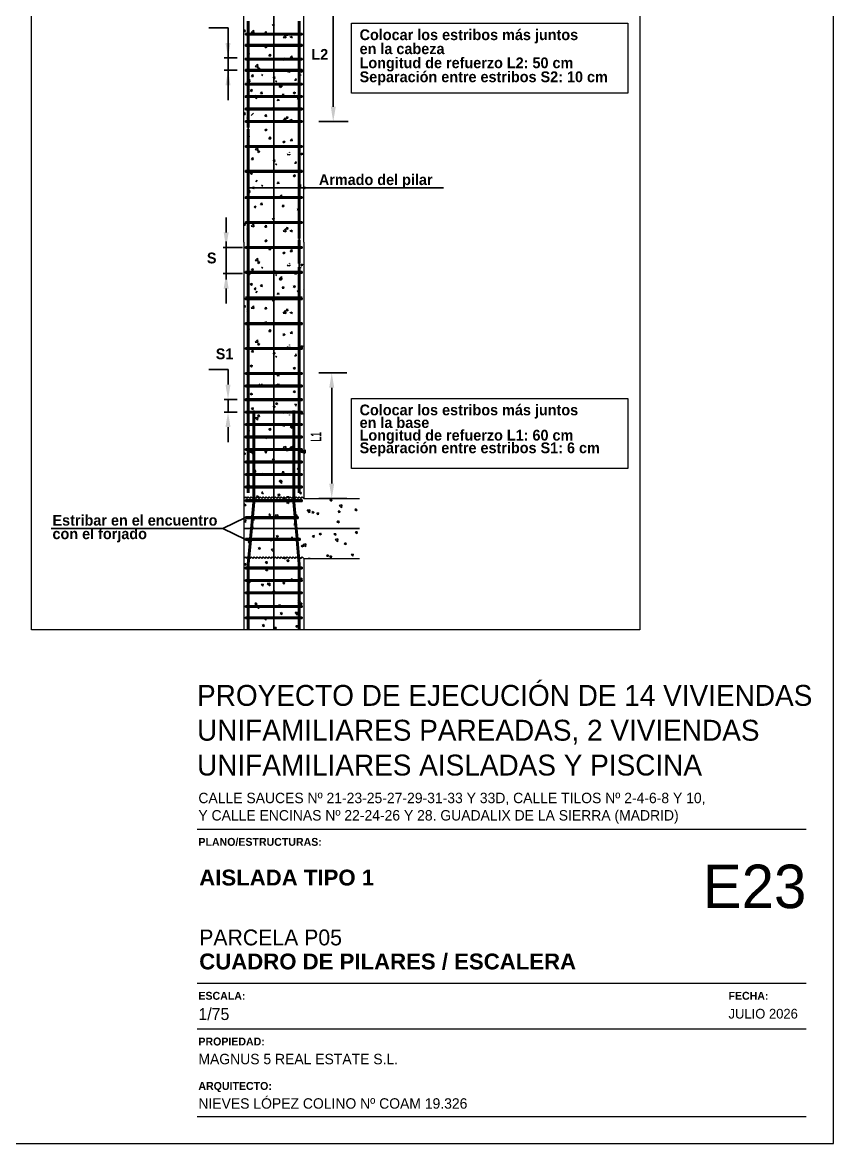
# Model space of a CAD drawing. Extents: x 2455 to 9764, y -806 to 181.
# Drawn here: x 4839.43 to 4848.36, y -500.15 to -487.81 of the extents above; entities that cross this region are included whole.
import ezdxf
from ezdxf.enums import TextEntityAlignment as Align

# ---------------------------------------------------------------- set-up
doc = ezdxf.new("R2010")
doc.units = 0
doc.header["$LTSCALE"] = 0.2
doc.header["$MEASUREMENT"] = 0
doc.layers.add('0-CYPE2', color=4, linetype='CONTINUOUS', lineweight=35)
doc.layers.add('0-CYPE4', color=6, linetype='CONTINUOUS', lineweight=70)
doc.layers.add('01_cartela', color=6, linetype='CONTINUOUS', plot=False)
for name, color, linetype in [('01_texto cartela', 4, 'CONTINUOUS'), ('07-TEXTOS', 7, 'CONTINUOUS'), ('CYPECABECERA', 2, 'CONTINUOUS')]:
    doc.layers.add(name, color=color, linetype=linetype)
doc.styles.add('BERNARDO', font='GOTHICB.TTF')
doc.styles.add('Century Gothic', font='', dxfattribs={"height": 2})
doc.styles.add('Century Gothic_3', font='', dxfattribs={"height": 4.5})
doc.styles.add('Century Gothic_5', font='', dxfattribs={"height": 2.5})
doc.styles.add('Century Gothic_6', font='', dxfattribs={"height": 11})
doc.styles.add('NIEVES3', font='swisseb.ttf')
doc.styles.get('Century Gothic').set_extended_font_data('Century Gothic')
doc.styles.get('Century Gothic_3').set_extended_font_data('Century Gothic')
doc.styles.get('Century Gothic_5').set_extended_font_data('Century Gothic')
doc.styles.get('Century Gothic_6').set_extended_font_data('Century Gothic')

msp = doc.modelspace()

# ---------------------------------------------------------------- hatches: boundary and pattern name
at = {"layer": '0-CYPE2', "linetype": 'Continuous'}
for color, points in [(256, [(4841.985, -489.646), (4841.985, -489.613), (4841.919, -489.629)]), (256, [(4842.545, -489.646), (4842.545, -489.613), (4842.479, -489.629)]), (2, [(4841.985, -492.517), (4841.919, -492.533), (4841.985, -492.55)]), (2, [(4842.545, -492.517), (4842.479, -492.533), (4842.545, -492.55)])]:
    msp.add_hatch(color=color, dxfattribs=at).paths.add_polyline_path(points, flags=0)

# ---------------------------------------------------------------- linework, layer by layer
for p, q in [((4842.199, -488.671), (4842.199, -485.147)), ((4842.853, -488.737), (4842.853, -487.574)), ((4841.485, -487.87), (4841.696, -487.87)), ((4841.696, -487.87), (4841.696, -488.199)), ((4841.797, -488.199), (4841.655, -488.199)), ((4841.696, -488.336), (4841.696, -488.199)), ((4841.797, -488.336), (4841.655, -488.336)), ((4841.696, -488.336), (4841.696, -488.666)), ((4842.199, -492.196), (4842.199, -488.671)), ((4842.694, -488.901), (4843.018, -488.901)), ((4841.92, -489.629), (4842.654, -489.629)), ((4842.654, -489.629), (4844.066, -489.629)), ((4841.675, -490.121), (4841.675, -489.957)), ((4841.854, -490.286), (4841.642, -490.286)), ((4841.675, -490.319), (4841.675, -490.22)), ((4841.675, -490.286), (4841.675, -490.574)), ((4841.854, -490.574), (4841.642, -490.574)), ((4841.675, -490.541), (4841.675, -490.64)), ((4841.675, -490.739), (4841.675, -490.904)), ((4841.485, -491.63), (4841.696, -491.63)), ((4841.696, -491.795), (4841.696, -491.63)), ((4842.694, -491.665), (4843.001, -491.665)), ((4842.837, -492.884), (4842.837, -491.829)), ((4841.797, -491.96), (4841.655, -491.96)), ((4841.696, -492.097), (4841.696, -491.96)), ((4841.797, -492.097), (4841.655, -492.097)), ((4841.696, -492.262), (4841.696, -492.427)), ((4842.199, -494.495), (4842.199, -492.196)), ((4841.64, -493.378), (4841.887, -493.259)), ((4841.64, -493.378), (4839.749, -493.378)), ((4841.64, -493.378), (4841.887, -493.498)), ((4841.87, -493.378), (4843.141, -493.378))]:
    msp.add_line(p, q, dxfattribs=at)
at = {"layer": '0-CYPE2', "color": 2, "linetype": 'Continuous'}
for p, q in [((4842.18, -487.84), (4842.203, -487.832)), ((4842.197, -487.851), (4842.203, -487.832)), ((4841.87, -487.899), (4841.879, -487.889)), ((4841.87, -487.908), (4841.883, -487.909)), ((4841.883, -487.909), (4841.879, -487.889)), ((4842.512, -487.931), (4841.887, -487.931)), ((4841.887, -487.947), (4841.887, -487.931)), ((4841.887, -487.947), (4842.512, -487.947)), ((4841.903, -487.947), (4841.92, -487.958)), ((4841.919, -487.941), (4841.926, -487.938)), ((4841.951, -487.921), (4841.977, -487.894)), ((4841.951, -487.921), (4841.98, -487.925)), ((4841.98, -487.925), (4841.977, -487.894)), ((4842.099, -487.928), (4842.115, -487.909)), ((4842.099, -487.928), (4842.119, -487.93)), ((4842.119, -487.93), (4842.115, -487.909)), ((4842.303, -487.975), (4842.328, -487.949)), ((4842.303, -487.975), (4842.332, -487.98)), ((4842.332, -487.98), (4842.328, -487.949)), ((4842.335, -487.949), (4842.351, -487.93)), ((4842.335, -487.949), (4842.355, -487.951)), ((4842.355, -487.951), (4842.351, -487.93)), ((4842.377, -487.973), (4842.4, -487.964)), ((4842.393, -487.984), (4842.4, -487.964)), ((4842.512, -487.947), (4842.512, -487.931)), ((4842.512, -488.054), (4841.887, -488.054)), ((4841.887, -488.054), (4841.887, -488.071)), ((4841.887, -488.071), (4842.512, -488.071)), ((4842.1, -488.079), (4842.123, -488.071)), ((4842.1, -488.079), (4842.116, -488.09)), ((4842.116, -488.09), (4842.123, -488.071)), ((4842.512, -488.071), (4842.512, -488.054)), ((4841.887, -488.222), (4842.512, -488.222)), ((4841.909, -488.155), (4841.925, -488.137)), ((4841.909, -488.155), (4841.928, -488.157)), ((4841.928, -488.157), (4841.925, -488.137)), ((4842.145, -488.176), (4842.161, -488.157)), ((4842.145, -488.176), (4842.165, -488.178)), ((4842.165, -488.178), (4842.161, -488.157)), ((4842.297, -488.212), (4842.32, -488.203)), ((4842.297, -488.212), (4842.313, -488.223)), ((4842.313, -488.223), (4842.32, -488.203)), ((4842.381, -488.197), (4842.397, -488.178)), ((4842.381, -488.197), (4842.401, -488.199)), ((4842.401, -488.199), (4842.397, -488.178)), ((4842.512, -488.222), (4842.512, -488.205)), ((4842.512, -488.329), (4841.887, -488.329)), ((4841.887, -488.329), (4841.887, -488.345)), ((4841.887, -488.345), (4842.512, -488.345)), ((4841.995, -488.296), (4842.02, -488.27)), ((4841.995, -488.296), (4842.024, -488.301)), ((4842.024, -488.301), (4842.02, -488.27)), ((4842.02, -488.318), (4842.043, -488.309)), ((4842.02, -488.318), (4842.035, -488.329)), ((4842.036, -488.329), (4842.043, -488.309)), ((4842.346, -488.351), (4842.352, -488.345)), ((4842.346, -488.351), (4842.376, -488.355)), ((4842.368, -488.329), (4842.372, -488.324)), ((4842.373, -488.329), (4842.372, -488.324)), ((4842.376, -488.355), (4842.374, -488.345)), ((4842.493, -488.345), (4842.516, -488.336)), ((4842.494, -488.345), (4842.51, -488.356)), ((4842.51, -488.356), (4842.516, -488.336)), ((4842.512, -488.345), (4842.512, -488.329)), ((4842.512, -488.48), (4841.887, -488.48)), ((4841.887, -488.496), (4841.887, -488.48)), ((4841.907, -488.458), (4841.93, -488.434)), ((4841.907, -488.458), (4841.937, -488.463)), ((4841.919, -488.434), (4841.919, -488.48)), ((4841.937, -488.463), (4841.933, -488.434)), ((4841.954, -488.403), (4841.97, -488.384)), ((4841.954, -488.403), (4841.974, -488.405)), ((4841.974, -488.405), (4841.97, -488.384)), ((4842.064, -488.382), (4842.08, -488.393)), ((4842.191, -488.424), (4842.206, -488.405)), ((4842.191, -488.424), (4842.21, -488.426)), ((4842.21, -488.426), (4842.206, -488.405)), ((4842.217, -488.451), (4842.233, -488.462)), ((4842.427, -488.445), (4842.447, -488.446)), ((4842.447, -488.446), (4842.443, -488.426)), ((4842.48, -488.387), (4842.5, -488.389)), ((4842.512, -488.496), (4842.512, -488.48)), ((4841.887, -488.496), (4842.512, -488.496)), ((4841.919, -488.617), (4841.919, -488.496)), ((4841.94, -488.557), (4841.963, -488.548)), ((4841.94, -488.557), (4841.956, -488.568)), ((4841.956, -488.568), (4841.963, -488.548)), ((4842.053, -488.593), (4842.069, -488.574)), ((4842.053, -488.593), (4842.073, -488.595)), ((4842.073, -488.595), (4842.069, -488.574)), ((4842.259, -488.513), (4842.285, -488.486)), ((4842.259, -488.513), (4842.288, -488.517)), ((4842.26, -488.514), (4842.283, -488.505)), ((4842.26, -488.514), (4842.277, -488.525)), ((4842.277, -488.525), (4842.283, -488.505)), ((4842.288, -488.517), (4842.285, -488.486)), ((4842.29, -488.614), (4842.306, -488.595)), ((4842.309, -488.616), (4842.306, -488.595)), ((4842.413, -488.583), (4842.436, -488.575)), ((4842.413, -488.583), (4842.43, -488.595)), ((4842.43, -488.595), (4842.436, -488.575)), ((4842.479, -488.617), (4842.479, -488.496)), ((4841.887, -488.617), (4842.512, -488.617)), ((4841.887, -488.633), (4841.887, -488.617)), ((4841.887, -488.617), (4842.512, -488.617)), ((4842.512, -488.633), (4841.887, -488.633)), ((4841.984, -488.621), (4842.007, -488.612)), ((4841.984, -488.621), (4842, -488.632)), ((4842, -488.651), (4842.015, -488.633)), ((4842.237, -488.671), (4842.252, -488.653)), ((4842.256, -488.671), (4842.252, -488.653)), ((4842.29, -488.614), (4842.309, -488.616)), ((4842.457, -488.647), (4842.48, -488.638)), ((4842.457, -488.647), (4842.473, -488.658)), ((4842.473, -488.658), (4842.48, -488.638)), ((4842.479, -488.633), (4842.479, -488.671)), ((4842.512, -488.617), (4842.512, -488.633)), ((4842.512, -488.617), (4842.512, -488.633)), ((4842.526, -488.635), (4842.529, -488.631)), ((4842.526, -488.635), (4842.529, -488.635)), ((4841.87, -488.812), (4841.879, -488.801)), ((4841.87, -488.821), (4841.883, -488.822)), ((4841.883, -488.822), (4841.879, -488.801)), ((4842.512, -488.754), (4841.887, -488.754)), ((4841.887, -488.771), (4841.887, -488.754)), ((4841.887, -488.771), (4842.512, -488.771)), ((4841.903, -488.859), (4841.926, -488.851)), ((4841.919, -488.891), (4841.919, -488.771)), ((4841.951, -488.834), (4841.977, -488.807)), ((4842.099, -488.841), (4842.115, -488.822)), ((4842.099, -488.841), (4842.119, -488.843)), ((4842.119, -488.843), (4842.115, -488.822)), ((4842.18, -488.753), (4842.203, -488.744)), ((4842.197, -488.764), (4842.203, -488.744)), ((4842.335, -488.862), (4842.351, -488.843)), ((4842.355, -488.863), (4842.351, -488.843)), ((4842.479, -488.891), (4842.479, -488.771)), ((4842.512, -488.771), (4842.512, -488.754)), ((4842.512, -488.891), (4841.887, -488.891)), ((4841.887, -488.891), (4841.887, -488.908)), ((4841.887, -488.908), (4842.512, -488.908)), ((4841.903, -488.859), (4841.92, -488.87)), ((4841.919, -489.166), (4841.919, -488.908)), ((4842.303, -488.888), (4842.328, -488.861)), ((4842.303, -488.888), (4842.332, -488.893)), ((4842.332, -488.893), (4842.328, -488.861)), ((4842.335, -488.862), (4842.355, -488.863)), ((4842.377, -488.886), (4842.4, -488.877)), ((4842.393, -488.897), (4842.4, -488.877)), ((4842.512, -488.908), (4842.512, -488.891)), ((4841.909, -489.068), (4841.925, -489.049)), ((4841.909, -489.068), (4841.928, -489.07)), ((4841.928, -489.07), (4841.925, -489.049)), ((4842.1, -488.992), (4842.123, -488.983)), ((4842.1, -488.992), (4842.116, -489.003)), ((4842.116, -489.003), (4842.123, -488.983)), ((4842.145, -489.089), (4842.161, -489.07)), ((4842.145, -489.089), (4842.165, -489.091)), ((4842.165, -489.091), (4842.161, -489.07)), ((4842.381, -489.11), (4842.397, -489.091)), ((4842.401, -489.111), (4842.397, -489.091)), ((4842.512, -489.166), (4841.887, -489.166)), ((4841.887, -489.166), (4841.887, -489.182)), ((4841.887, -489.182), (4842.512, -489.182)), ((4841.995, -489.209), (4842.02, -489.182)), ((4841.995, -489.209), (4842.024, -489.214)), ((4842.024, -489.214), (4842.02, -489.182)), ((4842.02, -489.231), (4842.043, -489.222)), ((4842.036, -489.241), (4842.043, -489.222)), ((4842.297, -489.125), (4842.32, -489.116)), ((4842.297, -489.125), (4842.313, -489.136)), ((4842.313, -489.136), (4842.32, -489.116)), ((4842.381, -489.11), (4842.401, -489.111)), ((4842.512, -489.182), (4842.512, -489.166)), ((4841.954, -489.316), (4841.97, -489.297)), ((4841.954, -489.316), (4841.974, -489.318)), ((4841.974, -489.318), (4841.97, -489.297)), ((4842.02, -489.231), (4842.035, -489.241)), ((4842.191, -489.337), (4842.206, -489.318)), ((4842.191, -489.337), (4842.21, -489.338)), ((4842.21, -489.338), (4842.206, -489.318)), ((4842.346, -489.264), (4842.352, -489.258)), ((4842.346, -489.264), (4842.376, -489.268)), ((4842.368, -489.241), (4842.372, -489.237)), ((4842.373, -489.241), (4842.372, -489.237)), ((4842.376, -489.268), (4842.374, -489.258)), ((4842.447, -489.359), (4842.443, -489.338)), ((4842.493, -489.257), (4842.516, -489.248)), ((4842.494, -489.258), (4842.51, -489.268)), ((4842.51, -489.268), (4842.516, -489.248)), ((4842.512, -489.44), (4841.887, -489.44)), ((4841.887, -489.44), (4841.887, -489.457)), ((4841.887, -489.457), (4842.512, -489.457)), ((4841.94, -489.47), (4841.963, -489.461)), ((4842.217, -489.364), (4842.233, -489.375)), ((4842.427, -489.357), (4842.447, -489.359)), ((4842.512, -489.457), (4842.512, -489.44)), ((4842, -489.564), (4842.015, -489.546)), ((4842.237, -489.584), (4842.252, -489.565)), ((4842.256, -489.584), (4842.252, -489.565)), ((4842.413, -489.496), (4842.436, -489.487)), ((4842.413, -489.496), (4842.43, -489.507)), ((4842.43, -489.507), (4842.436, -489.487)), ((4841.907, -489.678), (4841.93, -489.654)), ((4841.907, -489.678), (4841.937, -489.682)), ((4841.937, -489.682), (4841.933, -489.654)), ((4842.064, -489.601), (4842.08, -489.612)), ((4842.259, -489.732), (4842.285, -489.706)), ((4842.288, -489.737), (4842.285, -489.706)), ((4841.887, -489.729), (4842.512, -489.729)), ((4841.887, -489.745), (4841.887, -489.729)), ((4841.887, -489.729), (4842.512, -489.729)), ((4842.512, -489.745), (4841.887, -489.745)), ((4841.984, -489.84), (4842.007, -489.831)), ((4842.053, -489.813), (4842.069, -489.794)), ((4842.053, -489.813), (4842.073, -489.815)), ((4842.073, -489.815), (4842.069, -489.794)), ((4842.259, -489.732), (4842.288, -489.737)), ((4842.26, -489.734), (4842.283, -489.725)), ((4842.26, -489.734), (4842.277, -489.745)), ((4842.277, -489.745), (4842.283, -489.725)), ((4842.29, -489.834), (4842.306, -489.815)), ((4842.29, -489.834), (4842.309, -489.835)), ((4842.309, -489.835), (4842.306, -489.815)), ((4842.512, -489.729), (4842.512, -489.745)), ((4842.512, -489.729), (4842.512, -489.745)), ((4841.984, -489.84), (4842, -489.851)), ((4842.457, -489.867), (4842.48, -489.858)), ((4842.457, -489.867), (4842.473, -489.878)), ((4842.526, -489.854), (4842.529, -489.855)), ((4841.87, -490.032), (4841.879, -490.021)), ((4841.87, -490.041), (4841.883, -490.042)), ((4841.883, -490.042), (4841.879, -490.021)), ((4842.512, -490.003), (4841.887, -490.003)), ((4841.887, -490.003), (4841.887, -490.02)), ((4841.887, -490.02), (4842.512, -490.02)), ((4841.903, -490.079), (4841.926, -490.07)), ((4841.903, -490.079), (4841.92, -490.09)), ((4841.951, -490.053), (4841.977, -490.027)), ((4841.951, -490.053), (4841.98, -490.058)), ((4841.98, -490.058), (4841.977, -490.027)), ((4842.099, -490.061), (4842.115, -490.042)), ((4842.099, -490.061), (4842.119, -490.063)), ((4842.119, -490.063), (4842.115, -490.042)), ((4842.18, -489.973), (4842.203, -489.964)), ((4842.197, -489.984), (4842.203, -489.964)), ((4842.303, -490.108), (4842.328, -490.081)), ((4842.332, -490.112), (4842.328, -490.081)), ((4842.335, -490.081), (4842.351, -490.063)), ((4842.335, -490.081), (4842.355, -490.083)), ((4842.355, -490.083), (4842.351, -490.063)), ((4842.479, -490.278), (4842.479, -490.02)), ((4842.512, -490.02), (4842.512, -490.003)), ((4842.1, -490.212), (4842.123, -490.203)), ((4842.116, -490.223), (4842.123, -490.203)), ((4842.303, -490.108), (4842.332, -490.112)), ((4842.377, -490.106), (4842.4, -490.097)), ((4842.393, -490.117), (4842.4, -490.097)), ((4842.512, -490.278), (4841.887, -490.278)), ((4841.887, -490.278), (4841.887, -490.294)), ((4841.887, -490.294), (4842.512, -490.294)), ((4841.909, -490.288), (4841.925, -490.269)), ((4841.919, -490.289), (4841.928, -490.29)), ((4841.928, -490.29), (4841.925, -490.269)), ((4842.1, -490.212), (4842.116, -490.223)), ((4842.145, -490.309), (4842.161, -490.29)), ((4842.145, -490.309), (4842.165, -490.31)), ((4842.165, -490.31), (4842.161, -490.29)), ((4842.381, -490.329), (4842.397, -490.31)), ((4842.381, -490.329), (4842.401, -490.331)), ((4842.401, -490.331), (4842.397, -490.31)), ((4842.479, -490.552), (4842.479, -490.294)), ((4842.512, -490.294), (4842.512, -490.278)), ((4841.995, -490.429), (4842.02, -490.402)), ((4841.995, -490.429), (4842.024, -490.433)), ((4842.024, -490.433), (4842.02, -490.402)), ((4842.02, -490.451), (4842.043, -490.442)), ((4842.02, -490.451), (4842.035, -490.461)), ((4842.036, -490.461), (4842.043, -490.442)), ((4842.297, -490.344), (4842.32, -490.336)), ((4842.297, -490.344), (4842.313, -490.355)), ((4842.313, -490.355), (4842.32, -490.336)), ((4842.368, -490.461), (4842.372, -490.457)), ((4842.373, -490.461), (4842.372, -490.457)), ((4842.512, -490.552), (4841.887, -490.552)), ((4841.887, -490.552), (4841.887, -490.569)), ((4841.887, -490.569), (4842.512, -490.569)), ((4841.907, -490.578), (4841.93, -490.554)), ((4841.907, -490.578), (4841.937, -490.582)), ((4841.937, -490.582), (4841.933, -490.554)), ((4841.954, -490.536), (4841.97, -490.517)), ((4841.954, -490.536), (4841.974, -490.537)), ((4841.974, -490.537), (4841.97, -490.517)), ((4842.064, -490.501), (4842.08, -490.512)), ((4842.191, -490.556), (4842.206, -490.537)), ((4842.191, -490.556), (4842.21, -490.558)), ((4842.21, -490.558), (4842.206, -490.537)), ((4842.346, -490.483), (4842.352, -490.478)), ((4842.346, -490.483), (4842.376, -490.488)), ((4842.376, -490.488), (4842.374, -490.478)), ((4842.427, -490.577), (4842.447, -490.579)), ((4842.447, -490.579), (4842.443, -490.558)), ((4842.48, -490.507), (4842.5, -490.508)), ((4842.493, -490.477), (4842.516, -490.468)), ((4842.494, -490.478), (4842.51, -490.488)), ((4842.51, -490.488), (4842.516, -490.468)), ((4842.512, -490.569), (4842.512, -490.552)), ((4841.94, -490.69), (4841.963, -490.681)), ((4842.053, -490.713), (4842.069, -490.694)), ((4842.073, -490.715), (4842.069, -490.694)), ((4842.217, -490.583), (4842.233, -490.594)), ((4842.259, -490.632), (4842.285, -490.606)), ((4842.259, -490.632), (4842.288, -490.637)), ((4842.26, -490.634), (4842.283, -490.625)), ((4842.26, -490.634), (4842.277, -490.645)), ((4842.277, -490.645), (4842.283, -490.625)), ((4842.288, -490.637), (4842.285, -490.606)), ((4841.919, -490.766), (4841.919, -490.804)), ((4841.984, -490.74), (4842.007, -490.731)), ((4841.984, -490.74), (4842, -490.751)), ((4842, -490.784), (4842.015, -490.766)), ((4842.053, -490.713), (4842.073, -490.715)), ((4842.237, -490.804), (4842.252, -490.785)), ((4842.256, -490.804), (4842.252, -490.785)), ((4842.29, -490.734), (4842.306, -490.715)), ((4842.29, -490.734), (4842.309, -490.735)), ((4842.309, -490.735), (4842.306, -490.715)), ((4842.413, -490.716), (4842.436, -490.707)), ((4842.413, -490.716), (4842.43, -490.727)), ((4842.43, -490.727), (4842.436, -490.707)), ((4842.457, -490.767), (4842.48, -490.758)), ((4842.457, -490.767), (4842.473, -490.778)), ((4842.473, -490.778), (4842.48, -490.758)), ((4842.479, -490.766), (4842.479, -490.804)), ((4842.526, -490.754), (4842.529, -490.751)), ((4842.526, -490.754), (4842.529, -490.755)), ((4841.87, -490.932), (4841.879, -490.921)), ((4841.87, -490.941), (4841.883, -490.942)), ((4841.883, -490.942), (4841.879, -490.921)), ((4841.887, -490.857), (4841.887, -490.841)), ((4841.887, -490.841), (4842.512, -490.841)), ((4842.512, -490.857), (4841.887, -490.857)), ((4841.951, -490.953), (4841.977, -490.927)), ((4841.98, -490.958), (4841.977, -490.927)), ((4842.099, -490.961), (4842.115, -490.942)), ((4842.119, -490.963), (4842.115, -490.942)), ((4842.18, -490.873), (4842.203, -490.864)), ((4842.197, -490.884), (4842.203, -490.864)), ((4842.512, -490.841), (4842.512, -490.857)), ((4842.512, -490.841), (4842.512, -490.857)), ((4841.903, -490.979), (4841.926, -490.97)), ((4841.903, -490.979), (4841.92, -490.99)), ((4841.951, -490.953), (4841.98, -490.958)), ((4842.099, -490.961), (4842.119, -490.963)), ((4842.303, -491.008), (4842.328, -490.981)), ((4842.303, -491.008), (4842.332, -491.012)), ((4842.332, -491.012), (4842.328, -490.981)), ((4842.335, -490.981), (4842.351, -490.963)), ((4842.335, -490.981), (4842.355, -490.983)), ((4842.355, -490.983), (4842.351, -490.963)), ((4842.377, -491.006), (4842.4, -490.997)), ((4842.393, -491.017), (4842.4, -490.997)), ((4842.512, -491.115), (4841.887, -491.115)), ((4841.887, -491.115), (4841.887, -491.132)), ((4841.887, -491.132), (4842.512, -491.132)), ((4841.909, -491.188), (4841.925, -491.169)), ((4841.909, -491.188), (4841.928, -491.19)), ((4841.928, -491.19), (4841.925, -491.169)), ((4842.1, -491.112), (4842.123, -491.103)), ((4842.1, -491.112), (4842.116, -491.123)), ((4842.116, -491.123), (4842.123, -491.103)), ((4842.145, -491.209), (4842.161, -491.19)), ((4842.165, -491.21), (4842.161, -491.19)), ((4842.512, -491.132), (4842.512, -491.115)), ((4841.995, -491.329), (4842.02, -491.302)), ((4842.024, -491.333), (4842.02, -491.302)), ((4842.145, -491.209), (4842.165, -491.21)), ((4842.297, -491.244), (4842.32, -491.236)), ((4842.297, -491.244), (4842.313, -491.255)), ((4842.313, -491.255), (4842.32, -491.236)), ((4842.381, -491.229), (4842.397, -491.21)), ((4842.381, -491.229), (4842.401, -491.231)), ((4842.401, -491.231), (4842.397, -491.21)), ((4842.512, -491.39), (4841.887, -491.39)), ((4841.887, -491.39), (4841.887, -491.406)), ((4841.887, -491.406), (4842.512, -491.406)), ((4841.954, -491.436), (4841.97, -491.417)), ((4841.954, -491.436), (4841.974, -491.437)), ((4841.974, -491.437), (4841.97, -491.417)), ((4841.995, -491.329), (4842.024, -491.333)), ((4842.02, -491.351), (4842.043, -491.342)), ((4842.02, -491.351), (4842.035, -491.361)), ((4842.036, -491.361), (4842.043, -491.342)), ((4842.191, -491.456), (4842.206, -491.437)), ((4842.21, -491.458), (4842.206, -491.437)), ((4842.346, -491.383), (4842.352, -491.378)), ((4842.346, -491.383), (4842.376, -491.388)), ((4842.368, -491.361), (4842.372, -491.357)), ((4842.373, -491.361), (4842.372, -491.357)), ((4842.376, -491.388), (4842.374, -491.378)), ((4842.493, -491.377), (4842.516, -491.368)), ((4842.494, -491.378), (4842.51, -491.388)), ((4842.51, -491.388), (4842.516, -491.368)), ((4842.512, -491.406), (4842.512, -491.39)), ((4842.191, -491.456), (4842.21, -491.458)), ((4842.217, -491.483), (4842.233, -491.494)), ((4842.427, -491.477), (4842.447, -491.479)), ((4842.447, -491.479), (4842.443, -491.458)), ((4842.512, -491.664), (4841.887, -491.664)), ((4841.887, -491.664), (4841.887, -491.681)), ((4841.887, -491.681), (4842.512, -491.681)), ((4841.94, -491.59), (4841.963, -491.581)), ((4842, -491.684), (4842.015, -491.666)), ((4842.237, -491.704), (4842.252, -491.685)), ((4842.256, -491.704), (4842.252, -491.685)), ((4842.413, -491.616), (4842.436, -491.607)), ((4842.413, -491.616), (4842.43, -491.627)), ((4842.43, -491.627), (4842.436, -491.607)), ((4842.512, -491.681), (4842.512, -491.664)), ((4842.512, -491.801), (4841.887, -491.801)), ((4841.887, -491.818), (4841.887, -491.801)), ((4842, -491.806), (4842.015, -491.824)), ((4842.039, -491.786), (4842.064, -491.812)), ((4842.067, -491.786), (4842.064, -491.812)), ((4842.1, -491.815), (4842.116, -491.804)), ((4842.237, -491.786), (4842.252, -491.804)), ((4842.256, -491.786), (4842.252, -491.804)), ((4842.297, -491.82), (4842.313, -491.809)), ((4842.512, -491.818), (4842.512, -491.801)), ((4841.887, -491.818), (4842.512, -491.818)), ((4841.94, -491.9), (4841.956, -491.889)), ((4841.94, -491.9), (4841.963, -491.909)), ((4841.956, -491.889), (4841.963, -491.909)), ((4842.413, -491.874), (4842.43, -491.863)), ((4842.413, -491.874), (4842.436, -491.883)), ((4842.43, -491.863), (4842.436, -491.883)), ((4841.887, -491.952), (4842.512, -491.952)), ((4841.887, -491.969), (4841.887, -491.952)), ((4841.887, -491.952), (4842.512, -491.952)), ((4842.512, -491.969), (4841.887, -491.969)), ((4841.954, -492.054), (4841.974, -492.052)), ((4841.954, -492.054), (4841.97, -492.073)), ((4841.974, -492.052), (4841.97, -492.073)), ((4842.191, -492.033), (4842.21, -492.032)), ((4842.191, -492.033), (4842.206, -492.052)), ((4842.21, -492.032), (4842.206, -492.052)), ((4842.217, -492.006), (4842.233, -491.995)), ((4842.217, -492.006), (4842.24, -492.015)), ((4842.233, -491.995), (4842.24, -492.015)), ((4842.427, -492.013), (4842.447, -492.011)), ((4842.447, -492.011), (4842.443, -492.031)), ((4842.512, -491.952), (4842.512, -491.969)), ((4842.512, -491.952), (4842.512, -491.969)), ((4842.512, -492.09), (4841.887, -492.09)), ((4841.887, -492.106), (4841.887, -492.09)), ((4841.887, -492.106), (4842.512, -492.106)), ((4841.979, -492.079), (4841.979, -492.09)), ((4841.995, -492.161), (4842.024, -492.156)), ((4841.995, -492.161), (4842.02, -492.188)), ((4842.02, -492.139), (4842.035, -492.128)), ((4842.02, -492.139), (4842.043, -492.148)), ((4842.024, -492.156), (4842.02, -492.188)), ((4842.036, -492.128), (4842.043, -492.148)), ((4842.1, -492.103), (4842.116, -492.092)), ((4842.297, -492.108), (4842.313, -492.097)), ((4842.346, -492.106), (4842.376, -492.102)), ((4842.346, -492.106), (4842.352, -492.112)), ((4842.368, -492.128), (4842.372, -492.133)), ((4842.373, -492.128), (4842.372, -492.133)), ((4842.376, -492.102), (4842.374, -492.112)), ((4842.493, -492.113), (4842.516, -492.121)), ((4842.494, -492.112), (4842.51, -492.102)), ((4842.51, -492.102), (4842.516, -492.121)), ((4842.512, -492.106), (4842.512, -492.09)), ((4842.512, -492.227), (4841.887, -492.227)), ((4841.887, -492.227), (4841.887, -492.243)), ((4841.887, -492.243), (4842.512, -492.243)), ((4841.909, -492.302), (4841.928, -492.3)), ((4841.909, -492.302), (4841.925, -492.321)), ((4841.928, -492.3), (4841.925, -492.321)), ((4842.145, -492.281), (4842.165, -492.279)), ((4842.145, -492.281), (4842.161, -492.3)), ((4842.165, -492.279), (4842.161, -492.3)), ((4842.297, -492.245), (4842.313, -492.234)), ((4842.297, -492.245), (4842.32, -492.254)), ((4842.313, -492.234), (4842.32, -492.254)), ((4842.381, -492.26), (4842.401, -492.259)), ((4842.381, -492.26), (4842.397, -492.279)), ((4842.401, -492.259), (4842.397, -492.279)), ((4842.512, -492.243), (4842.512, -492.227)), ((4841.887, -492.381), (4842.512, -492.381)), ((4842.1, -492.378), (4842.116, -492.367)), ((4842.1, -492.378), (4842.123, -492.387)), ((4842.116, -492.367), (4842.123, -492.387)), ((4842.297, -492.382), (4842.313, -492.371)), ((4842.512, -492.381), (4842.512, -492.364)), ((4841.87, -492.549), (4841.883, -492.548)), ((4841.883, -492.548), (4841.879, -492.568)), ((4842.512, -492.501), (4841.887, -492.501)), ((4841.887, -492.501), (4841.887, -492.518)), ((4841.887, -492.518), (4842.512, -492.518)), ((4841.903, -492.51), (4841.92, -492.499)), ((4841.903, -492.51), (4841.926, -492.519)), ((4841.951, -492.536), (4841.98, -492.532)), ((4841.951, -492.536), (4841.977, -492.563)), ((4841.98, -492.532), (4841.977, -492.563)), ((4842.099, -492.529), (4842.119, -492.527)), ((4842.099, -492.529), (4842.115, -492.548)), ((4842.119, -492.527), (4842.115, -492.548)), ((4842.303, -492.482), (4842.332, -492.477)), ((4842.303, -492.482), (4842.328, -492.508)), ((4842.332, -492.477), (4842.328, -492.508)), ((4842.335, -492.508), (4842.355, -492.506)), ((4842.335, -492.508), (4842.351, -492.527)), ((4842.355, -492.506), (4842.351, -492.527)), ((4842.377, -492.484), (4842.4, -492.493)), ((4842.393, -492.473), (4842.4, -492.493)), ((4842.512, -492.518), (4842.512, -492.501)), ((4841.87, -492.558), (4841.879, -492.568)), ((4842.512, -492.639), (4841.887, -492.639)), ((4841.887, -492.655), (4841.887, -492.639)), ((4841.887, -492.655), (4842.512, -492.655)), ((4842.1, -492.652), (4842.116, -492.641)), ((4842.18, -492.617), (4842.203, -492.626)), ((4842.197, -492.606), (4842.203, -492.626)), ((4842.297, -492.657), (4842.313, -492.646)), ((4842.512, -492.655), (4842.512, -492.639)), ((4842.512, -492.776), (4841.887, -492.776)), ((4841.887, -492.776), (4841.887, -492.792)), ((4841.887, -492.792), (4842.512, -492.792)), ((4841.984, -492.749), (4842, -492.738)), ((4841.984, -492.749), (4842.007, -492.758)), ((4842.053, -492.777), (4842.073, -492.775)), ((4842.053, -492.777), (4842.069, -492.796)), ((4842.073, -492.775), (4842.069, -492.796)), ((4842.29, -492.756), (4842.309, -492.754)), ((4842.29, -492.756), (4842.306, -492.775)), ((4842.309, -492.754), (4842.306, -492.775)), ((4842.457, -492.723), (4842.473, -492.712)), ((4842.457, -492.723), (4842.48, -492.732)), ((4842.473, -492.712), (4842.48, -492.732)), ((4842.512, -492.792), (4842.512, -492.776)), ((4842.526, -492.735), (4842.529, -492.739)), ((4842.526, -492.735), (4842.529, -492.735)), ((4842.512, -492.913), (4841.887, -492.913)), ((4841.887, -492.93), (4841.887, -492.913)), ((4841.907, -492.912), (4841.937, -492.907)), ((4841.907, -492.912), (4841.909, -492.913)), ((4841.937, -492.907), (4841.933, -492.936)), ((4842.1, -492.927), (4842.116, -492.916)), ((4842.259, -492.857), (4842.288, -492.853)), ((4842.259, -492.857), (4842.285, -492.884)), ((4842.26, -492.856), (4842.277, -492.845)), ((4842.26, -492.856), (4842.283, -492.864)), ((4842.277, -492.845), (4842.283, -492.864)), ((4842.288, -492.853), (4842.285, -492.884)), ((4842.297, -492.931), (4842.313, -492.92)), ((4842.512, -492.93), (4842.512, -492.913)), ((4841.87, -493.049), (4841.887, -493.032)), ((4841.887, -492.93), (4842.512, -492.93)), ((4841.887, -493.032), (4841.903, -493.049)), ((4841.903, -493.049), (4841.919, -493.032)), ((4841.919, -493.032), (4841.936, -493.049)), ((4841.925, -492.93), (4841.93, -492.936)), ((4841.936, -493.049), (4841.952, -493.032)), ((4841.985, -493.032), (4842.002, -493.049)), ((4842.002, -493.049), (4842.018, -493.032)), ((4842.008, -493.024), (4842.027, -493.023)), ((4842.008, -493.024), (4842.024, -493.043)), ((4842.027, -493.023), (4842.024, -493.043)), ((4842.051, -493.032), (4842.068, -493.049)), ((4842.064, -492.988), (4842.08, -492.977)), ((4842.064, -492.988), (4842.087, -492.997)), ((4842.101, -493.049), (4842.117, -493.032)), ((4842.117, -493.032), (4842.134, -493.049)), ((4842.167, -493.049), (4842.183, -493.032)), ((4842.232, -493.049), (4842.249, -493.032)), ((4842.244, -493.004), (4842.264, -493.002)), ((4842.244, -493.004), (4842.26, -493.023)), ((4842.249, -493.032), (4842.265, -493.049)), ((4842.264, -493.002), (4842.26, -493.023)), ((4842.265, -493.049), (4842.282, -493.032)), ((4842.282, -493.032), (4842.298, -493.049)), ((4842.298, -493.049), (4842.315, -493.032)), ((4842.304, -493.052), (4842.327, -493.043)), ((4842.315, -493.032), (4842.331, -493.049)), ((4842.331, -493.049), (4842.348, -493.032)), ((4842.343, -493.03), (4842.363, -493.032)), ((4842.348, -493.032), (4842.364, -493.049)), ((4842.364, -493.049), (4842.381, -493.032)), ((4842.381, -493.032), (4842.397, -493.049)), ((4842.397, -493.049), (4842.414, -493.032)), ((4842.447, -493.032), (4842.463, -493.049)), ((4842.463, -493.049), (4842.479, -493.032)), ((4842.48, -492.983), (4842.5, -492.981)), ((4842.48, -492.983), (4842.496, -493.002)), ((4842.5, -492.981), (4842.496, -493.002)), ((4842.512, -493.032), (4842.529, -493.049)), ((4841.87, -493.119), (4841.883, -493.11)), ((4841.87, -493.122), (4841.89, -493.13)), ((4841.883, -493.11), (4841.89, -493.13)), ((4841.887, -493.064), (4842.512, -493.064)), ((4841.887, -493.081), (4841.887, -493.064)), ((4842.512, -493.081), (4841.887, -493.081)), ((4842.34, -493.094), (4842.357, -493.083)), ((4842.34, -493.094), (4842.364, -493.103)), ((4842.357, -493.083), (4842.364, -493.103)), ((4842.512, -493.064), (4842.512, -493.081)), ((4842.694, -493.049), (4843.001, -493.049)), ((4842.814, -493.068), (4842.83, -493.057)), ((4842.814, -493.068), (4842.837, -493.077)), ((4842.83, -493.057), (4842.837, -493.077)), ((4842.918, -493.124), (4842.948, -493.119)), ((4842.918, -493.124), (4842.944, -493.15)), ((4842.948, -493.119), (4842.944, -493.15)), ((4843.091, -493.174), (4843.107, -493.163)), ((4843.107, -493.163), (4843.114, -493.183)), ((4841.87, -493.286), (4841.893, -493.283)), ((4841.87, -493.294), (4841.889, -493.314)), ((4841.887, -493.251), (4842.468, -493.251)), ((4841.887, -493.267), (4841.887, -493.251)), ((4842.468, -493.267), (4841.887, -493.267)), ((4841.893, -493.283), (4841.889, -493.314)), ((4841.962, -493.272), (4841.982, -493.27)), ((4841.962, -493.272), (4841.978, -493.291)), ((4841.982, -493.27), (4841.978, -493.291)), ((4842.144, -493.227), (4842.16, -493.216)), ((4842.144, -493.227), (4842.167, -493.236)), ((4842.208, -493.251), (4842.218, -493.25)), ((4842.211, -493.267), (4842.214, -493.27)), ((4842.215, -493.267), (4842.214, -493.27)), ((4842.215, -493.233), (4842.245, -493.228)), ((4842.215, -493.233), (4842.241, -493.259)), ((4842.218, -493.25), (4842.218, -493.251)), ((4842.245, -493.228), (4842.242, -493.251)), ((4842.435, -493.231), (4842.454, -493.229)), ((4842.435, -493.231), (4842.451, -493.25)), ((4842.454, -493.229), (4842.451, -493.25)), ((4842.468, -493.251), (4842.468, -493.267)), ((4842.567, -493.178), (4842.596, -493.174)), ((4842.567, -493.178), (4842.593, -493.205)), ((4842.596, -493.174), (4842.593, -493.205)), ((4842.617, -493.201), (4842.634, -493.19)), ((4842.617, -493.201), (4842.64, -493.21)), ((4842.634, -493.19), (4842.64, -493.21)), ((4842.671, -493.21), (4842.691, -493.208)), ((4842.671, -493.21), (4842.687, -493.229)), ((4842.691, -493.208), (4842.687, -493.229)), ((4842.907, -493.189), (4842.927, -493.188)), ((4842.907, -493.189), (4842.923, -493.208)), ((4842.927, -493.188), (4842.923, -493.208)), ((4843.091, -493.174), (4843.114, -493.183)), ((4841.947, -493.36), (4841.964, -493.349)), ((4841.947, -493.36), (4841.97, -493.369)), ((4841.964, -493.349), (4841.97, -493.369)), ((4842.421, -493.333), (4842.437, -493.322)), ((4842.421, -493.333), (4842.444, -493.342)), ((4842.437, -493.322), (4842.444, -493.342)), ((4842.894, -493.307), (4842.91, -493.296)), ((4842.894, -493.307), (4842.917, -493.316)), ((4842.91, -493.296), (4842.917, -493.316)), ((4843.098, -493.417), (4843.117, -493.415)), ((4843.098, -493.417), (4843.114, -493.436)), ((4843.117, -493.415), (4843.114, -493.436)), ((4841.887, -493.489), (4842.489, -493.489)), ((4841.887, -493.506), (4841.887, -493.489)), ((4842.489, -493.506), (4841.887, -493.506)), ((4841.916, -493.52), (4841.936, -493.518)), ((4841.916, -493.52), (4841.932, -493.539)), ((4841.936, -493.518), (4841.932, -493.539)), ((4842.158, -493.506), (4842.169, -493.518)), ((4842.171, -493.506), (4842.169, -493.518)), ((4842.224, -493.466), (4842.24, -493.455)), ((4842.224, -493.466), (4842.247, -493.475)), ((4842.24, -493.455), (4842.247, -493.475)), ((4842.389, -493.479), (4842.409, -493.477)), ((4842.389, -493.479), (4842.398, -493.489)), ((4842.409, -493.477), (4842.406, -493.489)), ((4842.489, -493.489), (4842.489, -493.506)), ((4842.625, -493.458), (4842.645, -493.456)), ((4842.625, -493.458), (4842.641, -493.477)), ((4842.645, -493.456), (4842.641, -493.477)), ((4842.697, -493.44), (4842.714, -493.429)), ((4842.697, -493.44), (4842.72, -493.448)), ((4842.714, -493.429), (4842.72, -493.448)), ((4842.861, -493.437), (4842.881, -493.436)), ((4842.861, -493.437), (4842.877, -493.456)), ((4842.875, -493.499), (4842.904, -493.494)), ((4842.875, -493.499), (4842.9, -493.526)), ((4842.881, -493.436), (4842.877, -493.456)), ((4842.904, -493.494), (4842.9, -493.526)), ((4842.974, -493.546), (4842.991, -493.535)), ((4842.991, -493.535), (4842.997, -493.555)), ((4842.027, -493.599), (4842.044, -493.588)), ((4842.027, -493.599), (4842.05, -493.607)), ((4842.044, -493.588), (4842.05, -493.607)), ((4842.172, -493.608), (4842.201, -493.603)), ((4842.172, -493.608), (4842.197, -493.635)), ((4842.201, -493.603), (4842.197, -493.635)), ((4842.501, -493.572), (4842.517, -493.561)), ((4842.501, -493.572), (4842.524, -493.581)), ((4842.517, -493.561), (4842.524, -493.581)), ((4842.523, -493.553), (4842.552, -493.549)), ((4842.523, -493.553), (4842.549, -493.58)), ((4842.552, -493.549), (4842.549, -493.58)), ((4842.974, -493.546), (4842.997, -493.555)), ((4843.052, -493.664), (4843.072, -493.663)), ((4843.052, -493.664), (4843.068, -493.683)), ((4843.072, -493.663), (4843.068, -493.683)), ((4841.87, -493.708), (4841.887, -493.691)), ((4841.871, -493.768), (4841.89, -493.766)), ((4841.871, -493.768), (4841.887, -493.787)), ((4841.887, -493.691), (4841.903, -493.708)), ((4841.89, -493.766), (4841.887, -493.787)), ((4841.936, -493.708), (4841.952, -493.691)), ((4841.952, -493.691), (4841.969, -493.708)), ((4841.969, -493.708), (4841.985, -493.691)), ((4841.985, -493.691), (4842.002, -493.708)), ((4842.002, -493.708), (4842.018, -493.691)), ((4842.018, -493.691), (4842.035, -493.708)), ((4842.035, -493.708), (4842.051, -493.691)), ((4842.051, -493.691), (4842.068, -493.708)), ((4842.101, -493.708), (4842.117, -493.691)), ((4842.107, -493.747), (4842.127, -493.745)), ((4842.107, -493.747), (4842.123, -493.766)), ((4842.117, -493.691), (4842.134, -493.708)), ((4842.127, -493.745), (4842.123, -493.766)), ((4842.167, -493.708), (4842.183, -493.691)), ((4842.232, -493.708), (4842.249, -493.691)), ((4842.249, -493.691), (4842.265, -493.708)), ((4842.265, -493.708), (4842.282, -493.691)), ((4842.282, -493.691), (4842.298, -493.708)), ((4842.298, -493.708), (4842.315, -493.691)), ((4842.304, -493.705), (4842.321, -493.694)), ((4842.304, -493.705), (4842.327, -493.714)), ((4842.315, -493.691), (4842.331, -493.708)), ((4842.321, -493.694), (4842.327, -493.714)), ((4842.331, -493.708), (4842.348, -493.691)), ((4842.343, -493.726), (4842.363, -493.725)), ((4842.343, -493.726), (4842.359, -493.745)), ((4842.348, -493.691), (4842.364, -493.708)), ((4842.363, -493.725), (4842.359, -493.745)), ((4842.364, -493.708), (4842.381, -493.691)), ((4842.381, -493.691), (4842.397, -493.708)), ((4842.397, -493.708), (4842.414, -493.691)), ((4842.447, -493.691), (4842.463, -493.708)), ((4842.463, -493.708), (4842.479, -493.691)), ((4842.512, -493.691), (4842.529, -493.708)), ((4842.599, -493.704), (4842.599, -493.708)), ((4842.778, -493.678), (4842.794, -493.667)), ((4842.778, -493.678), (4842.801, -493.687)), ((4842.794, -493.667), (4842.801, -493.687)), ((4842.816, -493.685), (4842.835, -493.683)), ((4842.816, -493.685), (4842.832, -493.704)), ((4842.835, -493.683), (4842.832, -493.704)), ((4841.887, -493.804), (4842.512, -493.804)), ((4842.108, -493.838), (4842.124, -493.826)), ((4842.108, -493.838), (4842.131, -493.846)), ((4842.124, -493.826), (4842.131, -493.846)), ((4842.512, -493.804), (4842.512, -493.821)), ((4842.512, -493.942), (4841.887, -493.942)), ((4841.887, -493.958), (4841.887, -493.942)), ((4841.887, -493.958), (4842.512, -493.958)), ((4841.911, -493.97), (4841.927, -493.959)), ((4841.911, -493.97), (4841.934, -493.979)), ((4841.927, -493.959), (4841.934, -493.979)), ((4842.061, -493.995), (4842.081, -493.993)), ((4842.061, -493.995), (4842.077, -494.014)), ((4842.081, -493.993), (4842.077, -494.014)), ((4842.128, -493.983), (4842.157, -493.979)), ((4842.128, -493.983), (4842.154, -494.01)), ((4842.157, -493.979), (4842.154, -494.01)), ((4842.298, -493.974), (4842.317, -493.972)), ((4842.298, -493.974), (4842.313, -493.993)), ((4842.317, -493.972), (4842.313, -493.993)), ((4842.384, -493.944), (4842.401, -493.933)), ((4842.384, -493.944), (4842.407, -493.953)), ((4842.401, -493.933), (4842.407, -493.953)), ((4842.48, -493.929), (4842.509, -493.924)), ((4842.48, -493.929), (4842.505, -493.956)), ((4842.509, -493.924), (4842.505, -493.956)), ((4842.512, -493.958), (4842.512, -493.942)), ((4842.512, -494.079), (4841.887, -494.079)), ((4841.887, -494.079), (4841.887, -494.095)), ((4841.887, -494.095), (4842.512, -494.095)), ((4842.188, -494.076), (4842.204, -494.065)), ((4842.188, -494.076), (4842.195, -494.079)), ((4842.204, -494.065), (4842.209, -494.079)), ((4842.512, -494.095), (4842.512, -494.079)), ((4842.512, -494.23), (4841.887, -494.23)), ((4841.887, -494.246), (4841.887, -494.23)), ((4841.887, -494.246), (4842.512, -494.246)), ((4841.991, -494.209), (4842.007, -494.198)), ((4841.991, -494.209), (4842.014, -494.218)), ((4842.007, -494.198), (4842.014, -494.218)), ((4842.016, -494.243), (4842.035, -494.241)), ((4842.035, -494.241), (4842.031, -494.262)), ((4842.252, -494.222), (4842.271, -494.22)), ((4842.252, -494.222), (4842.268, -494.241)), ((4842.271, -494.22), (4842.268, -494.241)), ((4842.464, -494.183), (4842.481, -494.172)), ((4842.464, -494.183), (4842.488, -494.191)), ((4842.481, -494.172), (4842.488, -494.191)), ((4842.488, -494.201), (4842.508, -494.2)), ((4842.488, -494.201), (4842.504, -494.22)), ((4842.508, -494.2), (4842.504, -494.22)), ((4842.512, -494.246), (4842.512, -494.23)), ((4842.512, -494.354), (4841.887, -494.354)), ((4841.887, -494.354), (4841.887, -494.37)), ((4841.887, -494.37), (4842.512, -494.37)), ((4842.095, -494.37), (4842.11, -494.386)), ((4842.112, -494.37), (4842.11, -494.386)), ((4842.268, -494.315), (4842.284, -494.304)), ((4842.268, -494.315), (4842.291, -494.324)), ((4842.284, -494.304), (4842.291, -494.324)), ((4842.436, -494.304), (4842.465, -494.3)), ((4842.436, -494.304), (4842.461, -494.331)), ((4842.465, -494.3), (4842.461, -494.331)), ((4842.512, -494.37), (4842.512, -494.354)), ((4842.071, -494.448), (4842.088, -494.437)), ((4842.071, -494.448), (4842.094, -494.457)), ((4842.088, -494.437), (4842.094, -494.457)), ((4842.206, -494.47), (4842.226, -494.468)), ((4842.206, -494.47), (4842.222, -494.489)), ((4842.226, -494.468), (4842.222, -494.489)), ((4842.442, -494.449), (4842.462, -494.447)), ((4842.442, -494.449), (4842.458, -494.468)), ((4842.462, -494.447), (4842.458, -494.468))]:
    msp.add_line(p, q, dxfattribs=at)
for points in [[(4842.512, -488.205), (4841.887, -488.205), (4841.887, -488.222)], [(4842.512, -488.633), (4841.887, -488.633), (4841.887, -488.617)], [(4841.94, -489.47), (4841.956, -489.481), (4841.963, -489.461)], [(4842.512, -489.745), (4841.887, -489.745), (4841.887, -489.729)], [(4841.94, -490.69), (4841.956, -490.701), (4841.963, -490.681)], [(4842.512, -490.857), (4841.887, -490.857), (4841.887, -490.841)], [(4841.94, -491.59), (4841.956, -491.601), (4841.963, -491.581)], [(4842, -491.806), (4842.02, -491.804), (4842.016, -491.824)], [(4842.512, -491.969), (4841.887, -491.969), (4841.887, -491.952)], [(4842.512, -492.364), (4841.887, -492.364), (4841.887, -492.381)], [(4841.985, -492.55), (4841.985, -492.517)], [(4842.545, -492.55), (4842.545, -492.517)], [(4841.952, -493.032), (4841.969, -493.049), (4841.985, -493.032)], [(4842.018, -493.032), (4842.035, -493.049), (4842.051, -493.032)], [(4842.068, -493.049), (4842.084, -493.032), (4842.101, -493.049)], [(4842.134, -493.049), (4842.15, -493.032), (4842.167, -493.049)], [(4842.183, -493.032), (4842.199, -493.049), (4842.216, -493.032), (4842.232, -493.049)], [(4842.414, -493.032), (4842.43, -493.049), (4842.447, -493.032)], [(4842.479, -493.032), (4842.496, -493.049), (4842.512, -493.032)], [(4841.903, -493.708), (4841.919, -493.691), (4841.936, -493.708)], [(4842.068, -493.708), (4842.084, -493.691), (4842.101, -493.708)], [(4842.134, -493.708), (4842.15, -493.691), (4842.167, -493.708)], [(4842.183, -493.691), (4842.199, -493.708), (4842.216, -493.691), (4842.232, -493.708)], [(4842.414, -493.691), (4842.43, -493.708), (4842.447, -493.691)], [(4842.479, -493.691), (4842.496, -493.708), (4842.512, -493.691)], [(4842.512, -493.821), (4841.887, -493.821), (4841.887, -493.804)]]:
    msp.add_lwpolyline(points, dxfattribs=at)
for points in [[(4841.985, -492.55), (4841.919, -492.533), (4841.985, -492.517), (4841.985, -492.55)], [(4842.545, -492.55), (4842.479, -492.533), (4842.545, -492.517), (4842.545, -492.55)]]:
    msp.add_lwpolyline(points, close=True, dxfattribs=at)
at = {"layer": '0-CYPE2', "linetype": 'Continuous'}
for points in [[(4841.668, -488.034), (4841.723, -488.034), (4841.696, -488.199)], [(4841.668, -488.501), (4841.723, -488.501), (4841.696, -488.336)], [(4842.826, -488.737), (4842.881, -488.737), (4842.853, -488.901)], [(4841.648, -490.121), (4841.703, -490.121), (4841.675, -490.286)], [(4841.648, -490.739), (4841.703, -490.739), (4841.675, -490.574)], [(4842.809, -491.829), (4842.864, -491.829), (4842.837, -491.665)], [(4841.668, -491.795), (4841.723, -491.795), (4841.696, -491.96)], [(4841.668, -492.262), (4841.723, -492.262), (4841.696, -492.097)], [(4842.809, -492.884), (4842.864, -492.884), (4842.837, -493.049)]]:
    msp.add_solid(points, dxfattribs=at)
at = {"layer": '0-CYPE4', "linetype": 'Continuous'}
for p, q in [((4841.919, -487.796), (4841.919, -487.931)), ((4842.479, -487.796), (4842.479, -487.931)), ((4841.919, -487.947), (4841.919, -488.054)), ((4842.479, -487.947), (4842.479, -488.054)), ((4841.919, -488.071), (4841.919, -488.205)), ((4842.479, -488.071), (4842.479, -488.205)), ((4841.919, -488.222), (4841.919, -488.329)), ((4842.479, -488.222), (4842.479, -488.329)), ((4841.919, -488.48), (4841.919, -488.345)), ((4842.479, -488.48), (4842.479, -488.345)), ((4841.919, -488.385), (4841.919, -488.418)), ((4842.479, -488.385), (4842.479, -488.418)), ((4842.479, -488.434), (4842.479, -488.48)), ((4841.919, -488.496), (4841.919, -488.617)), ((4842.479, -488.496), (4842.479, -488.617)), ((4841.919, -488.633), (4841.919, -488.671)), ((4841.919, -488.754), (4841.919, -488.633)), ((4841.919, -488.633), (4841.919, -488.692)), ((4841.919, -488.709), (4841.919, -488.754)), ((4842.479, -488.754), (4842.479, -488.633)), ((4842.479, -488.633), (4842.479, -488.692)), ((4842.479, -488.709), (4842.479, -488.754)), ((4841.919, -488.771), (4841.919, -488.891)), ((4842.479, -488.771), (4842.479, -488.891)), ((4841.919, -488.908), (4841.919, -488.967)), ((4842.479, -489.166), (4842.479, -488.908)), ((4842.479, -488.908), (4842.479, -488.967)), ((4841.919, -488.983), (4841.919, -489.166)), ((4842.479, -488.983), (4842.479, -489.166)), ((4841.919, -489.44), (4841.919, -489.182)), ((4841.919, -489.182), (4841.919, -489.241)), ((4842.479, -489.44), (4842.479, -489.182)), ((4842.479, -489.182), (4842.479, -489.241)), ((4841.919, -489.729), (4841.919, -489.457)), ((4842.479, -489.729), (4842.479, -489.457)), ((4841.919, -489.546), (4841.919, -489.584)), ((4842.479, -489.546), (4842.479, -489.584)), ((4841.919, -489.604), (4841.919, -489.638)), ((4841.919, -489.654), (4841.919, -489.729)), ((4842.479, -489.604), (4842.479, -489.638)), ((4842.479, -489.654), (4842.479, -489.729)), ((4842.48, -489.607), (4842.5, -489.608)), ((4841.919, -490.003), (4841.919, -489.745)), ((4841.919, -489.745), (4841.919, -489.912)), ((4842.479, -490.003), (4842.479, -489.745)), ((4842.479, -489.745), (4842.479, -489.912)), ((4841.919, -489.929), (4841.919, -490.003)), ((4842.473, -489.878), (4842.48, -489.858)), ((4842.479, -489.929), (4842.479, -490.003)), ((4841.919, -490.278), (4841.919, -490.02)), ((4841.919, -490.02), (4841.919, -490.187)), ((4842.479, -490.02), (4842.479, -490.187)), ((4841.919, -490.203), (4841.919, -490.278)), ((4842.479, -490.203), (4842.479, -490.278)), ((4841.919, -490.552), (4841.919, -490.294)), ((4841.919, -490.294), (4841.919, -490.461)), ((4842.479, -490.294), (4842.479, -490.461)), ((4841.919, -490.504), (4841.919, -490.538)), ((4841.919, -490.841), (4841.919, -490.569)), ((4841.919, -490.569), (4841.919, -490.812)), ((4842.479, -490.504), (4842.479, -490.538)), ((4842.479, -490.841), (4842.479, -490.569)), ((4842.479, -490.569), (4842.479, -490.812)), ((4841.887, -490.841), (4842.512, -490.841)), ((4841.919, -490.829), (4841.919, -490.841)), ((4841.919, -491.115), (4841.919, -490.857)), ((4841.919, -490.857), (4841.919, -491.087)), ((4842.479, -490.829), (4842.479, -490.841)), ((4842.479, -491.115), (4842.479, -490.857)), ((4842.479, -490.857), (4842.479, -491.087)), ((4841.919, -491.103), (4841.919, -491.115)), ((4841.919, -491.39), (4841.919, -491.132)), ((4841.919, -491.132), (4841.919, -491.361)), ((4842.479, -491.103), (4842.479, -491.115)), ((4842.479, -491.39), (4842.479, -491.132)), ((4842.479, -491.132), (4842.479, -491.361)), ((4841.919, -491.664), (4841.919, -491.406)), ((4842.479, -491.664), (4842.479, -491.406)), ((4841.919, -491.801), (4841.919, -491.681)), ((4841.919, -491.681), (4841.919, -491.704)), ((4842.479, -491.801), (4842.479, -491.681)), ((4842.479, -491.681), (4842.479, -491.704)), ((4841.919, -491.952), (4841.919, -491.818)), ((4842.479, -491.952), (4842.479, -491.818)), ((4841.919, -492.09), (4841.919, -491.969)), ((4842.479, -492.09), (4842.479, -491.969)), ((4841.919, -492.227), (4841.919, -492.106)), ((4841.979, -492.106), (4841.979, -492.227)), ((4842.42, -492.079), (4842.42, -492.09)), ((4842.42, -492.106), (4842.42, -492.227)), ((4842.479, -492.227), (4842.479, -492.106)), ((4841.919, -492.364), (4841.919, -492.243)), ((4841.979, -492.243), (4841.979, -492.364)), ((4842.42, -492.243), (4842.42, -492.364)), ((4842.479, -492.364), (4842.479, -492.243)), ((4841.919, -492.501), (4841.919, -492.381)), ((4841.979, -492.381), (4841.979, -492.501)), ((4842.42, -492.381), (4842.42, -492.501)), ((4842.479, -492.501), (4842.479, -492.381)), ((4841.919, -492.639), (4841.919, -492.518)), ((4841.979, -492.518), (4841.979, -492.639)), ((4842.42, -492.518), (4842.42, -492.639)), ((4842.479, -492.639), (4842.479, -492.518)), ((4841.919, -492.776), (4841.919, -492.655)), ((4841.979, -492.655), (4841.979, -492.776)), ((4842.42, -492.655), (4842.42, -492.776)), ((4842.479, -492.776), (4842.479, -492.655)), ((4841.919, -492.913), (4841.919, -492.792)), ((4841.979, -492.792), (4841.979, -492.913)), ((4842.42, -492.792), (4842.42, -492.913)), ((4842.479, -492.913), (4842.479, -492.792)), ((4841.919, -492.985), (4841.919, -492.93)), ((4841.979, -492.93), (4841.979, -493.028)), ((4841.979, -493.028), (4841.979, -493.088)), ((4842.42, -492.93), (4842.42, -493.028)), ((4842.42, -493.028), (4842.42, -493.088)), ((4842.479, -492.985), (4842.479, -492.93)), ((4841.965, -493.251), (4841.979, -493.088)), ((4842.434, -493.251), (4842.42, -493.088)), ((4841.944, -493.489), (4841.964, -493.267)), ((4842.455, -493.489), (4842.435, -493.267)), ((4841.919, -493.771), (4841.943, -493.506)), ((4842.479, -493.771), (4842.456, -493.506)), ((4841.919, -493.804), (4841.919, -493.771)), ((4842.479, -493.804), (4842.479, -493.771)), ((4841.919, -493.942), (4841.919, -493.821)), ((4842.479, -493.942), (4842.479, -493.821)), ((4841.919, -494.079), (4841.919, -493.958)), ((4842.479, -494.079), (4842.479, -493.958)), ((4841.919, -494.23), (4841.919, -494.095)), ((4842.479, -494.23), (4842.479, -494.095)), ((4841.919, -494.354), (4841.919, -494.246)), ((4842.479, -494.354), (4842.479, -494.246)), ((4841.919, -494.495), (4841.919, -494.37)), ((4842.479, -494.495), (4842.479, -494.37))]:
    msp.add_line(p, q, dxfattribs=at)
at = {"layer": '01_cartela', "color": 3}
msp.add_lwpolyline([(4817.719, -478.613), (4817.719, -500.148), (4848.357, -500.148), (4848.357, -478.613)], close=True, dxfattribs=at)
at = {"layer": '01_texto cartela', "color": 5}
for p, q in [((4841.355, -496.687), (4848.057, -496.687)), ((4841.355, -498.381), (4848.057, -498.381)), ((4841.355, -498.884), (4848.057, -498.884)), ((4841.355, -499.848), (4848.057, -499.848))]:
    msp.add_line(p, q, dxfattribs=at)
at = {"layer": '07-TEXTOS', "color": 5}
for p, q in [((4841.87, -490.229), (4841.87, -485.147)), ((4842.529, -490.229), (4842.529, -487.408)), ((4842.526, -489.854), (4842.529, -489.851)), ((4841.87, -490.229), (4841.87, -494.495)), ((4842.529, -490.229), (4842.529, -493.049)), ((4842.529, -493.049), (4843.141, -493.049)), ((4842.529, -493.708), (4843.141, -493.708)), ((4842.529, -493.708), (4842.529, -494.495)), ((4842.579, -493.706), (4842.581, -493.708)), ((4842.579, -493.706), (4842.599, -493.704))]:
    msp.add_line(p, q, dxfattribs=at)
for points in [[(4843.053, -487.818), (4846.094, -487.818), (4846.094, -488.589), (4843.053, -488.589), (4843.053, -487.818)], [(4843.053, -491.947), (4846.094, -491.947), (4846.094, -492.717), (4843.053, -492.717), (4843.053, -491.947)]]:
    msp.add_lwpolyline(points, close=True, dxfattribs=at)
at = {"layer": 'CYPECABECERA', "color": 7, "linetype": 'Continuous'}
msp.add_lwpolyline([(4839.534, -484.998), (4846.225, -484.998), (4846.225, -494.495), (4839.534, -494.495)], close=True, dxfattribs=at)

# ---------------------------------------------------------------- texts
at = {"layer": '01_texto cartela', "color": 5}
for s, insert, char_height, width, attachment_point, style in [('\\PPROYECTO DE EJECUCIÓN DE 14 VIVIENDAS UNIFAMILIARES PAREADAS, 2 VIVIENDAS UNIFAMILIARES AISLADAS Y PISCINA', (4841.355, -494.717), 0.23, 6.82217, 1, 'Century Gothic_3'), ('CALLE SAUCES Nº 21-23-25-27-29-31-33 Y 33D, CALLE TILOS Nº 2-4-6-8 Y 10, \\PY CALLE ENCINAS Nº 22-24-26 Y 28. GUADALIX DE LA SIERRA (MADRID)', (4841.37, -496.287), 0.11455, 9.24681, 1, 'Century Gothic'), ('{\\fCentury Gothic|b1|i0|c0|p34;PLANO/ESTRUCTURAS: }', (4841.37, -496.784), 0.08701, 2.11715, 1, 'Century Gothic'), ('\\pt2.3273;\\PPARCELA P05', (4841.379, -497.969), 0.17455, 7.00908, 7, 'Century Gothic_5'), ('\\pt2.3273;CUADRO DE PILARES / ESCALERA', (4841.379, -498.236), 0.17455, 7.00908, 7, 'NIEVES3'), ('{\\fCentury Gothic|b1|i0|c0|p34;ESCALA: }', (4841.37, -498.478), 0.08701, 2.11715, 1, 'Century Gothic'), ('{\\fCentury Gothic|b1|i0|c0|p34;FECHA: }', (4847.201, -498.478), 0.08701, 2.11715, 1, 'Century Gothic'), ('1/75', (4841.37, -498.657), 0.1309, 2.11715, 1, 'Century Gothic'), ('JULIO 2026', (4847.201, -498.665), 0.1069, 3.50438, 1, 'Century Gothic'), ('{\\fCentury Gothic|b1|i0|c0|p34;PROPIEDAD:}', (4841.37, -498.981), 0.08701, 0.83709, 1, 'Century Gothic'), ('MAGNUS 5 REAL ESTATE S.L.', (4841.37, -499.16), 0.11455, 4.88231, 1, 'Century Gothic'), ('{\\fCentury Gothic|b1|i0|c0|p34;ARQUITECTO:}', (4841.37, -499.47), 0.08701, 0.83709, 1, 'Century Gothic'), ('NIEVES LÓPEZ COLINO Nº COAM 19.326', (4841.37, -499.649), 0.11455, 3.65153, 1, 'Century Gothic')]:
    msp.add_mtext(s, dxfattribs=dict(at, insert=insert, char_height=char_height, width=width, attachment_point=attachment_point, style=style))
at = {"layer": '01_texto cartela', "color": 1}
for s, insert, char_height, width, attachment_point, style in [('E23', (4848.057, -497.078), 0.4786, 1.04985, 3, 'Century Gothic_6'), ('AISLADA TIPO 1 ', (4841.379, -497.31), 0.17455, 7.00908, 7, 'NIEVES3')]:
    msp.add_mtext(s, dxfattribs=dict(at, insert=insert, char_height=char_height, width=width, attachment_point=attachment_point, style=style))
at = {"layer": '07-TEXTOS', "color": 5, "style": 'BERNARDO'}
for s, height, p in [('Colocar los estribos más juntos ', 0.11851, (4843.143, -488.004)), ('L2 ', 0.1185, (4842.613, -488.22)), ('en la cabeza', 0.11851, (4843.143, -488.158)), ('Longitud de refuerzo L2: 50 cm', 0.11851, (4843.143, -488.313)), ('Separación entre estribos S2: 10 cm', 0.11851, (4843.143, -488.467)), ('Armado del pilar', 0.11851, (4842.695, -489.599)), ('S', 0.119, (4841.463, -490.461)), ('S1 ', 0.1185, (4841.561, -491.516)), ('Colocar los estribos más juntos', 0.11851, (4843.143, -492.133)), ('en la base', 0.1185, (4843.143, -492.272)), ('Longitud de refuerzo L1: 60 cm', 0.11851, (4843.143, -492.411)), ('Separación entre estribos S1: 6 cm', 0.11851, (4843.143, -492.55)), ('Estribar en el encuentro', 0.11851, (4839.765, -493.347)), ('con el forjado', 0.11851, (4839.765, -493.496))]:
    msp.add_text(s, height=height, dxfattribs=at).set_placement(p)
at = {"layer": '07-TEXTOS', "color": 5, "style": 'BERNARDO', "width": 0.614838}
msp.add_text('L1 ', height=0.1185, rotation=90, dxfattribs=at).set_placement((4842.723, -492.422), (4842.723, -492.292), align=Align.FIT)

doc.saveas('drawing.dxf')
